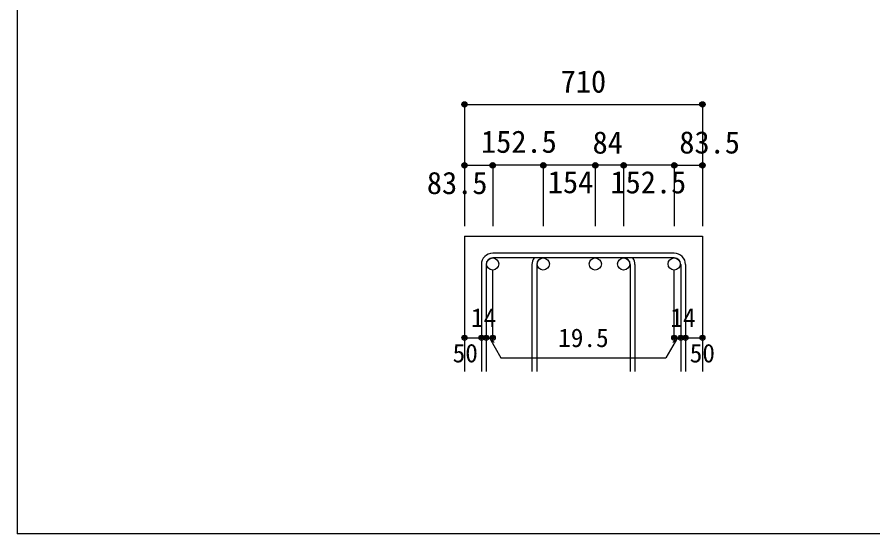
# Model space of a CAD drawing. Units: millimetres at full size, sheet at 1:30; details may follow other scales. Extents: x -5973 to 5954, y -4195 to 4201.
# Drawn here: x -5973 to -3439, y -4195 to -2667 of the extents above; entities that cross this region are included whole.
import ezdxf
from ezdxf.enums import TextEntityAlignment as Align

# ---------------------------------------------------------------- set-up
doc = ezdxf.new("R2010")
doc.units = ezdxf.units.MM
doc.header["$LTSCALE"] = 30
doc.header["$PDMODE"] = 32
doc.header["$PDSIZE"] = 15
for name, color, linetype in [('0-1_躯体線', 2, 'Continuous'), ('0-5_基礎梁筋', 7, 'Continuous'), ('0-6_スタラップ筋', 7, 'Continuous'), ('0-D_寸法', 4, 'Continuous'), ('F-0_枠', 6, 'Continuous')]:
    doc.layers.add(name, color=color, linetype=linetype)
doc.styles.add('ＭＳ ゴシック', font='')
doc.styles.get('ＭＳ ゴシック').set_extended_font_data('MS Gothic')

msp = doc.modelspace()

# ---------------------------------------------------------------- linework, layer by layer
at = {"layer": '0-1_躯体線'}
for p, q in [((-4648.1, -3314.89), (-4648.1, -3714.89)), ((-4648.1, -3314.89), (-3943.5, -3314.89)), ((-3943.5, -3314.89), (-3943.5, -3714.89))]:
    msp.add_line(p, q, dxfattribs=at)
at = {"layer": '0-5_基礎梁筋', "color": 3}
for centre in [(-4564.6, -3396.89), (-4564.6, -3396.89), (-4414.8, -3396.89), (-4414.8, -3396.89), (-4260.8, -3396.89), (-4260.8, -3396.89), (-4176.8, -3396.89), (-4176.8, -3396.89), (-4027, -3396.89), (-4027, -3396.89)]:
    msp.add_circle(centre, 18, dxfattribs=at)
at = {"layer": '0-6_スタラップ筋'}
for p, q in [((-4027, -3364.89), (-4564.6, -3364.89)), ((-4027, -3378.89), (-4564.6, -3378.89)), ((-4598.1, -3398.39), (-4598.1, -3714.89)), ((-4584.1, -3398.39), (-4584.1, -3714.89)), ((-4448.3, -3398.39), (-4448.3, -3714.89)), ((-4434.3, -3398.39), (-4434.3, -3714.89)), ((-4157.3, -3398.39), (-4157.3, -3714.89)), ((-4143.3, -3398.39), (-4143.3, -3714.89)), ((-4007.5, -3398.39), (-4007.5, -3714.89)), ((-3993.5, -3398.39), (-3993.5, -3714.89))]:
    msp.add_line(p, q, dxfattribs=at)
for centre, radius, start, end in [((-4564.6, -3398.39), 33.5, 90, 180), ((-4027, -3398.39), 33.5, 0, 90), ((-4564.6, -3398.39), 19.5, 90, 180), ((-4414.8, -3398.39), 33.5, 144.40235, 180), ((-4414.8, -3398.39), 19.5, 90, 180), ((-4176.8, -3398.39), 19.5, 0, 90), ((-4176.8, -3398.39), 33.5, 0, 35.59765), ((-4027, -3398.39), 19.5, 0, 90)]:
    msp.add_arc(centre, radius, start, end, dxfattribs=at)
at = {"layer": '0-D_寸法'}
for p, q in [((-4648.1, -2924.89), (-4648.1, -3104.89)), ((-4648.1, -2924.89), (-3943.5, -2924.89)), ((-3943.5, -2924.89), (-3943.5, -3104.89)), ((-4648.1, -3104.89), (-4648.1, -3284.89)), ((-4648.1, -3104.89), (-4564.6, -3104.89)), ((-4564.6, -3104.89), (-4564.6, -3284.89)), ((-4260.8, -3104.89), (-4564.6, -3104.89)), ((-4414.8, -3104.89), (-4414.8, -3284.89)), ((-4260.8, -3104.89), (-4260.8, -3284.89)), ((-4027, -3104.89), (-4260.8, -3104.89)), ((-4176.8, -3104.89), (-4176.8, -3284.89)), ((-4027, -3104.89), (-4027, -3284.89)), ((-4027, -3104.89), (-3943.5, -3104.89)), ((-3943.5, -3104.89), (-3943.5, -3284.89)), ((-4564.6, -3614.89), (-4564.6, -3415.56)), ((-4027, -3614.89), (-4027, -3415.56)), ((-4648.1, -3614.89), (-4598.1, -3614.89)), ((-4598.1, -3614.89), (-4564.6, -3614.89)), ((-4574.35, -3614.89), (-4560.21, -3629.04)), ((-4574.35, -3614.89), (-4540.13, -3674.17)), ((-4017.25, -3614.89), (-4051.47, -3674.17)), ((-4017.25, -3614.89), (-4031.39, -3629.04)), ((-4027, -3614.89), (-3943.5, -3614.89)), ((-4007.5, -3614.89), (-3993.5, -3614.89)), ((-4540.13, -3674.17), (-4051.47, -3674.17))]:
    msp.add_line(p, q, dxfattribs=at)
msp.add_lwpolyline([(-3943.5, -2924.89), (-3943.5, -3104.89), (-3943.5, -3284.89)], dxfattribs=at)
for centre, radius in [((-4648.1, -2924.89), 8), ((-4648.1, -2924.89), 7.2), ((-4648.1, -2924.89), 6.4), ((-4648.1, -2924.89), 5.6), ((-4648.1, -2924.89), 4.8), ((-4648.1, -2924.89), 4), ((-4648.1, -2924.89), 3.2), ((-4648.1, -2924.89), 2.4), ((-4648.1, -2924.89), 1.6), ((-4648.1, -2924.89), 0.8), ((-3943.5, -2924.89), 8), ((-3943.5, -2924.89), 7.2), ((-3943.5, -2924.89), 6.4), ((-3943.5, -2924.89), 5.6), ((-3943.5, -2924.89), 4.8), ((-3943.5, -2924.89), 4), ((-3943.5, -2924.89), 3.2), ((-3943.5, -2924.89), 2.4), ((-3943.5, -2924.89), 1.6), ((-3943.5, -2924.89), 0.8), ((-4648.1, -3104.89), 8), ((-4648.1, -3104.89), 7.2), ((-4648.1, -3104.89), 6.4), ((-4648.1, -3104.89), 5.6), ((-4648.1, -3104.89), 4.8), ((-4648.1, -3104.89), 4), ((-4648.1, -3104.89), 3.2), ((-4648.1, -3104.89), 2.4), ((-4648.1, -3104.89), 1.6), ((-4648.1, -3104.89), 0.8), ((-4564.6, -3104.89), 8), ((-4564.6, -3104.89), 7.2), ((-4564.6, -3104.89), 6.4), ((-4564.6, -3104.89), 5.6), ((-4564.6, -3104.89), 4.8), ((-4564.6, -3104.89), 4), ((-4564.6, -3104.89), 3.2), ((-4564.6, -3104.89), 2.4), ((-4564.6, -3104.89), 1.6), ((-4564.6, -3104.89), 0.8), ((-4414.8, -3104.89), 8), ((-4414.8, -3104.89), 7.2), ((-4414.8, -3104.89), 6.4), ((-4414.8, -3104.89), 5.6), ((-4414.8, -3104.89), 4.8), ((-4414.8, -3104.89), 4), ((-4414.8, -3104.89), 3.2), ((-4414.8, -3104.89), 2.4), ((-4414.8, -3104.89), 1.6), ((-4414.8, -3104.89), 0.8), ((-4260.8, -3104.89), 8), ((-4260.8, -3104.89), 7.2), ((-4260.8, -3104.89), 6.4), ((-4260.8, -3104.89), 5.6), ((-4260.8, -3104.89), 4.8), ((-4260.8, -3104.89), 4), ((-4260.8, -3104.89), 3.2), ((-4260.8, -3104.89), 2.4), ((-4260.8, -3104.89), 1.6), ((-4260.8, -3104.89), 0.8), ((-4176.8, -3104.89), 8), ((-4176.8, -3104.89), 7.2), ((-4176.8, -3104.89), 6.4), ((-4176.8, -3104.89), 5.6), ((-4176.8, -3104.89), 4.8), ((-4176.8, -3104.89), 4), ((-4176.8, -3104.89), 3.2), ((-4176.8, -3104.89), 2.4), ((-4176.8, -3104.89), 1.6), ((-4176.8, -3104.89), 0.8), ((-4027, -3104.89), 8), ((-4027, -3104.89), 7.2), ((-4027, -3104.89), 6.4), ((-4027, -3104.89), 5.6), ((-4027, -3104.89), 4.8), ((-4027, -3104.89), 4), ((-4027, -3104.89), 3.2), ((-4027, -3104.89), 2.4), ((-4027, -3104.89), 1.6), ((-4027, -3104.89), 0.8), ((-3943.5, -3104.89), 8), ((-3943.5, -3104.89), 7.2), ((-3943.5, -3104.89), 6.4), ((-3943.5, -3104.89), 5.6), ((-3943.5, -3104.89), 4.8), ((-3943.5, -3104.89), 4), ((-3943.5, -3104.89), 3.2), ((-3943.5, -3104.89), 2.4), ((-3943.5, -3104.89), 1.6), ((-3943.5, -3104.89), 0.8), ((-4648.1, -3614.89), 4), ((-4648.1, -3614.89), 3.6), ((-4648.1, -3614.89), 3.2), ((-4648.1, -3614.89), 2.8), ((-4648.1, -3614.89), 2.4), ((-4648.1, -3614.89), 2), ((-4648.1, -3614.89), 1.6), ((-4648.1, -3614.89), 1.2), ((-4648.1, -3614.89), 0.8), ((-4648.1, -3614.89), 0.4), ((-4598.1, -3614.89), 4), ((-4598.1, -3614.89), 3.6), ((-4598.1, -3614.89), 3.2), ((-4598.1, -3614.89), 2.8), ((-4598.1, -3614.89), 2.4), ((-4598.1, -3614.89), 2), ((-4598.1, -3614.89), 1.6), ((-4598.1, -3614.89), 1.2), ((-4598.1, -3614.89), 0.8), ((-4598.1, -3614.89), 0.4), ((-4584.1, -3614.89), 4), ((-4584.1, -3614.89), 3.6), ((-4584.1, -3614.89), 3.2), ((-4584.1, -3614.89), 2.8), ((-4584.1, -3614.89), 2.4), ((-4584.1, -3614.89), 2), ((-4584.1, -3614.89), 1.6), ((-4584.1, -3614.89), 1.2), ((-4584.1, -3614.89), 0.8), ((-4584.1, -3614.89), 0.4), ((-4564.6, -3614.89), 4), ((-4564.6, -3614.89), 3.6), ((-4564.6, -3614.89), 3.2), ((-4564.6, -3614.89), 2.8), ((-4564.6, -3614.89), 2.4), ((-4564.6, -3614.89), 2), ((-4564.6, -3614.89), 1.6), ((-4564.6, -3614.89), 1.2), ((-4564.6, -3614.89), 0.8), ((-4564.6, -3614.89), 0.4), ((-4027, -3614.89), 4), ((-4027, -3614.89), 3.6), ((-4027, -3614.89), 3.2), ((-4027, -3614.89), 2.8), ((-4027, -3614.89), 2.4), ((-4027, -3614.89), 2), ((-4027, -3614.89), 1.6), ((-4027, -3614.89), 1.2), ((-4027, -3614.89), 0.8), ((-4027, -3614.89), 0.4), ((-4007.5, -3614.89), 4), ((-4007.5, -3614.89), 3.6), ((-4007.5, -3614.89), 3.2), ((-4007.5, -3614.89), 2.8), ((-4007.5, -3614.89), 2.4), ((-4007.5, -3614.89), 2), ((-4007.5, -3614.89), 1.6), ((-4007.5, -3614.89), 1.2), ((-4007.5, -3614.89), 0.8), ((-4007.5, -3614.89), 0.4), ((-3993.5, -3614.89), 4), ((-3993.5, -3614.89), 3.6), ((-3993.5, -3614.89), 3.2), ((-3993.5, -3614.89), 2.8), ((-3993.5, -3614.89), 2.4), ((-3993.5, -3614.89), 2), ((-3993.5, -3614.89), 1.6), ((-3993.5, -3614.89), 1.2), ((-3993.5, -3614.89), 0.8), ((-3993.5, -3614.89), 0.4), ((-3943.5, -3614.89), 4), ((-3943.5, -3614.89), 3.6), ((-3943.5, -3614.89), 3.2), ((-3943.5, -3614.89), 2.8), ((-3943.5, -3614.89), 2.4), ((-3943.5, -3614.89), 2), ((-3943.5, -3614.89), 1.6), ((-3943.5, -3614.89), 1.2), ((-3943.5, -3614.89), 0.8), ((-3943.5, -3614.89), 0.4)]:
    msp.add_circle(centre, radius, dxfattribs=at)
at = {"layer": '0-D_寸法', "color": 7}
for p in [(-4648.1, -2924.89), (-3943.5, -2924.89), (-4648.1, -3104.89), (-4564.6, -3104.89), (-4414.8, -3104.89), (-4260.8, -3104.89), (-4176.8, -3104.89), (-4027, -3104.89), (-3943.5, -3104.89), (-4648.1, -3614.89), (-4598.1, -3614.89), (-4584.1, -3614.89), (-4564.6, -3614.89), (-4027, -3614.89), (-4007.5, -3614.89), (-3993.5, -3614.89), (-3943.5, -3614.89)]:
    msp.add_point(p, dxfattribs=at)
at = {"layer": 'F-0_枠'}
for p in [(-5972.88, 4201.15), (5954.1, -4195.24)]:
    msp.add_line(p, (-5972.88, -4195.24), dxfattribs=at)

# ---------------------------------------------------------------- texts
at = {"layer": '0-D_寸法', "style": 'ＭＳ ゴシック'}
for s, height, p in [('710', 65.98, (-4363.3, -2909.89)), ('152.5', 65.98, (-4599.14, -3087.85)), ('84', 65.98, (-4268.8, -3090.25)), ('83.5', 65.98, (-4012, -3089.89)), ('83.5', 65.98, (-4759.6, -3209.89)), ('154', 65.98, (-4401.35, -3207.31)), ('152.5', 65.98, (-4215.91, -3207.85)), ('14', 54.99, (-4628.64, -3599.44)), ('14', 54.99, (-4038.45, -3599.44)), ('19.5', 54.99, (-4370.8, -3659.17)), ('50', 54.99, (-4683.33, -3704.54)), ('50', 54.99, (-3981.27, -3704.71))]:
    msp.add_text(s, height=height, dxfattribs=at).set_placement(p, align=Align.BOTTOM_LEFT)

doc.saveas('drawing.dxf')
